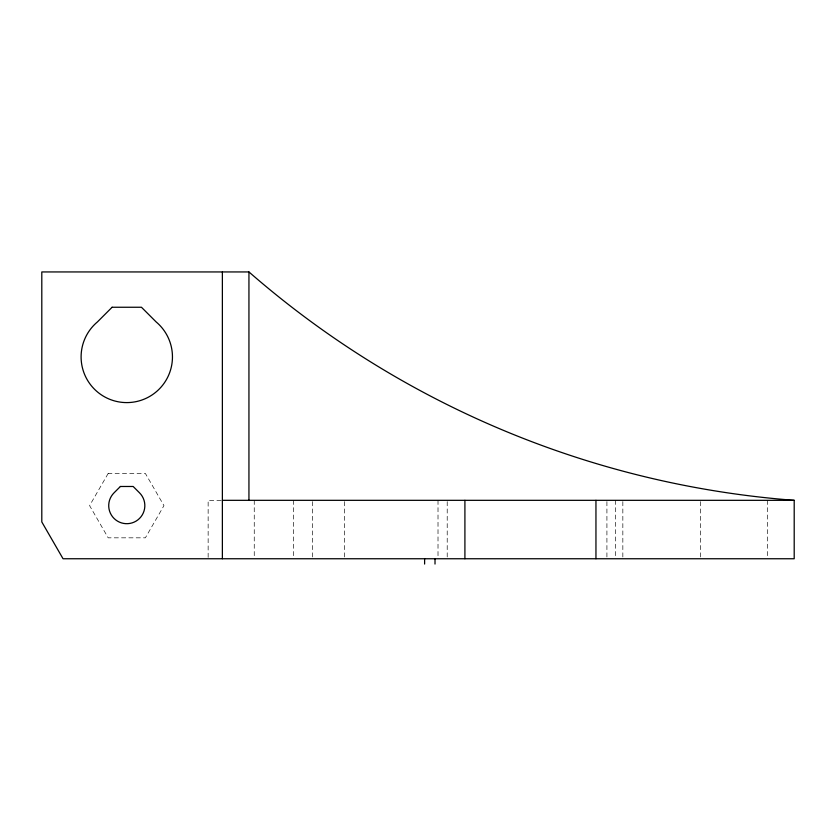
<?xml version="1.0" encoding="UTF-8"?>
<svg xmlns="http://www.w3.org/2000/svg" width="836" height="836" viewBox="0 0 836 836"><rect width="100%" height="100%" fill="white"/><g stroke="black" fill="none" stroke-linecap="round" stroke-linejoin="round"><path stroke-width="0.63" stroke-dasharray="4.18 3.13" d="M221.07 500.325L208.143 500.325L208.143 558.751M767.312 500.325L767.312 557.445M700.39 501.621L700.39 557.445M622.841 501.621L622.841 558.751M615.411 500.325L615.411 557.445M606.915 501.621L606.915 557.445M447.208 501.621L447.208 557.445M438.012 500.325L438.012 557.445M344.536 501.621L344.536 557.445M312.674 501.621L312.674 557.445M293.551 500.325L293.551 557.445M254.249 500.325L254.249 557.445M108.189 473.437L89.598 505.634L108.189 537.83L145.37 537.83L163.96 505.634L145.37 473.437L108.189 473.437"/><path stroke-width="1.25" d="M248.94 271.94L41.8 271.94L41.8 521.946L63.045 558.751L794.2 558.751L794.2 500.325A937.773 937.773 0 0 1 248.94 271.94L248.94 500.325M222.376 500.325L794.2 500.325M595.953 500.325L595.953 558.751M464.91 500.325L464.91 558.751M435.013 558.751L435.013 564.06M424.615 558.751L424.615 564.06M222.376 271.94L222.376 558.751M112.097 307.251L97.415 321.933A45.677 45.677 0 0 0 93.559 388.27A45.677 45.677 0 0 0 160 388.27A45.677 45.677 0 0 0 156.144 321.933L141.462 307.251L112.097 307.251M120.394 486.479L114.009 492.864A18.058 18.058 0 0 0 114.009 518.404A18.058 18.058 0 0 0 139.549 518.404A18.058 18.058 0 0 0 139.549 492.864L133.164 486.479L120.394 486.479"/></g></svg>
